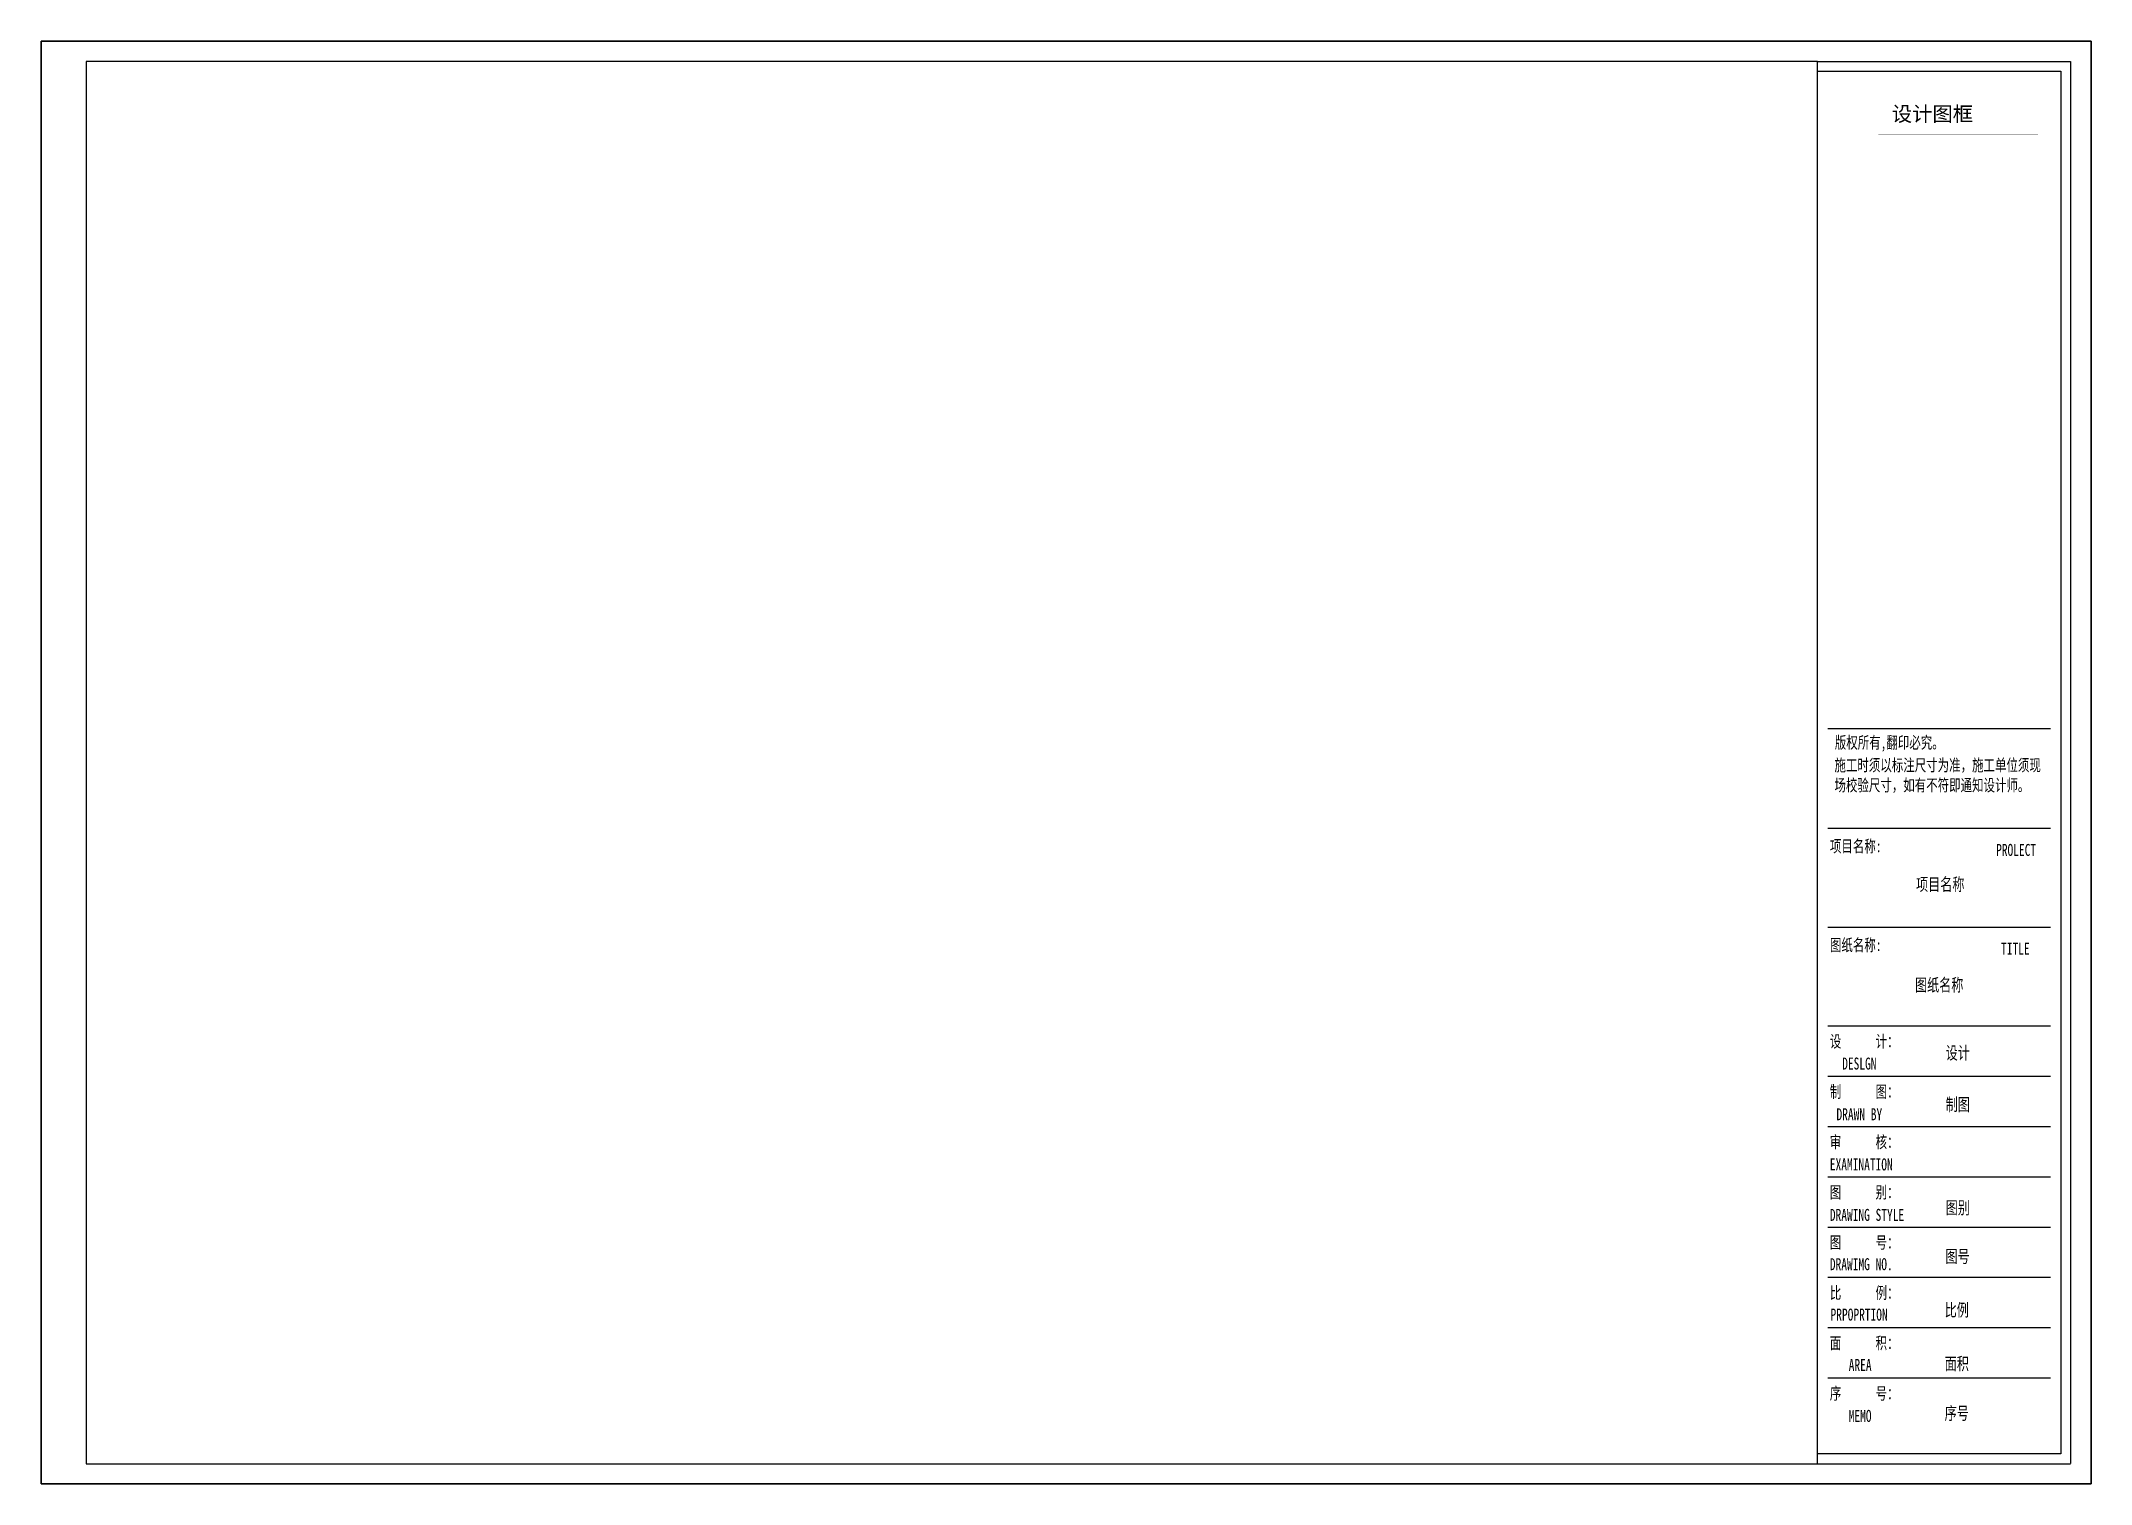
# Model space of a CAD drawing. Header units: millimetres. Extents: x 0 to 415, y 0 to 292.
import ezdxf
from ezdxf.enums import TextEntityAlignment as Align

# ---------------------------------------------------------------- set-up
doc = ezdxf.new("R2010")
doc.units = ezdxf.units.MM
doc.layers.add('y-打印层', color=7, linetype='Continuous')
doc.styles.get("Standard").update_dxf_attribs({"font": 'SimSun.ttf'})
doc.styles.add('上品专用', font='SimSun.ttf')
doc.styles.add('图纸目录', font='SimSun.ttf', dxfattribs={"width": 0.7})
doc.styles.add('文字', font='SimSun.ttf', dxfattribs={"width": 0.7})

msp = doc.modelspace()

# ---------------------------------------------------------------- linework, layer by layer
for p, q in [((415, 292), (0, 292)), ((0, 292), (0, 0)), ((415, 0), (415, 292)), ((359.66, 287.87), (410.88, 287.87)), ((410.88, 287.88), (410.88, 4.12)), ((359.66, 285.88), (408.88, 285.88)), ((408.88, 285.88), (408.88, 6.12)), ((361.74, 152.91), (406.79, 152.91)), ((361.74, 132.7), (406.79, 132.7)), ((361.74, 112.7), (406.79, 112.7)), ((361.74, 92.71), (406.79, 92.71)), ((361.74, 82.53), (406.79, 82.53)), ((361.74, 72.35), (406.79, 72.35)), ((361.74, 62.18), (406.79, 62.18)), ((361.74, 52), (406.79, 52)), ((361.74, 41.82), (406.79, 41.82)), ((361.74, 31.65), (406.79, 31.65)), ((361.74, 21.47), (406.79, 21.47)), ((408.88, 6.12), (359.66, 6.12)), ((0, 0), (415, 0)), ((359.66, 4.11), (410.88, 4.11))]:
    msp.add_line(p, q)
msp.add_lwpolyline([(9.12, 4.11), (359.66, 4.11), (359.66, 287.87), (9.12, 287.87)], close=True)
at = {"color": 150, "const_width": 0.0904}
msp.add_lwpolyline([(371.94, 273.17), (404.27, 273.17)], dxfattribs=at)
at = {"layer": 'Defpoints'}
msp.add_line((359.66, 287.87), (9.12, 287.87), dxfattribs=at)
at = {"layer": 'y-打印层', "color": 4}
for p, q in [((0, 292), (415, 292)), ((0, 0), (0, 292)), ((415, 292), (415, 0)), ((415, 0), (0, 0))]:
    msp.add_line(p, q, dxfattribs=at)

# ---------------------------------------------------------------- texts
at = {"color": 150, "insert": (374.68, 278.76), "char_height": 3.0131, "attachment_point": 1}
msp.add_mtext_dynamic_manual_height_columns('{\\fSimHei|b0|i0|c134|p49;设计图框}', width=45.2417, gutter_width=12.5, heights=[0], dxfattribs=at)
at = {"color": 150, "attachment_point": 1, "style": '图纸目录'}
for s, insert, char_height, width in [('{\\fSimSun|b0|i0|c134|p2;版权所有,翻印必究。}', (363.14, 151.26, 0), 2.4307, 39.1073), ('{\\fSimSun|b0|i0|c134|p2;施工时须以标注尺寸为准，施工单位须现场校验尺寸，如有不符即通知设计师。}', (363.07, 146.68, 0), 2.4307, 42.7825), ('{\\fSimSun|b0|i0|c134|p2;项目名称:}', (362.15, 130.28, 0), 2.4307, 38.3365), ('{\\fSimSun|b0|i0|c134|p2;PROLECT}', (395.79, 129.52, 0), 2.4307, 40.5792), ('{\\fSimSun|b0|i0|c134|p2;图纸名称:}', (362.15, 110.28, 0), 2.4307, 38.3365), ('{\\fSimSun|b0|i0|c134|p2;TITLE}', (396.8, 109.55, 0), 2.4307, 38.3365), ('{\\fSimSun|b0|i0|c134|p2;设      计：}', (362.13, 90.79, 0), 2.4307, 38.3365), ('{\\fSimSun|b0|i0|c134|p2;DESLGN}', (364.63, 86.3, 0), 2.4307, 38.3365), ('{\\fSimSun|b0|i0|c134|p2;制      图：}', (362.13, 80.61, 0), 2.4307, 38.3365), ('{\\fSimSun|b0|i0|c134|p2;DRAWN BY}', (363.47, 76.03, 0), 2.4307, 38.3365), ('{\\fSimSun|b0|i0|c134|p2;审      核：}', (362.13, 70.43, 0), 2.4307, 38.3365), ('{\\fSimSun|b0|i0|c134|p2;EXAMINATION}', (362.13, 65.88, 0), 2.4307, 38.3365), ('{\\fSimSun|b0|i0|c134|p2;图      别：}', (362.13, 60.26, 0), 2.4307, 38.3365), ('{\\fSimSun|b0|i0|c134|p2;DRAWING STYLE}', (362.13, 55.67, 0), 2.4307, 38.3365), ('{\\fSimSun|b0|i0|c134|p2;图      号：}', (362.13, 50.08, 0), 2.4307, 38.3365), ('{\\fSimSun|b0|i0|c134|p2;DRAWIMG NO.}', (362.13, 45.69, 0), 2.4307, 38.3365), ('{\\fSimSun|b0|i0|c134|p2;比      例：}', (362.13, 39.9, 0), 2.4307, 38.3365), ('{\\fSimSun|b0|i0|c134|p2;PRPOPRTION }', (362.27, 35.49, 0), 2.4307, 38.3365), ('面      积：', (362.13, 29.73, 0), 2.431, 38.3365), ('{\\fSimSun|b0|i0|c134|p2;AREA}', (365.95, 25.29, 0), 2.4307, 38.3365), ('序      号：', (362.13, 19.55, 0), 2.431, 38.3365), ('\\pxt18.452;{\\fSimSun|b0|i0|c134|p2;MEMO}', (365.95, 14.99, 0), 2.4307, 38.3365)]:
    msp.add_mtext(s, dxfattribs=dict(at, insert=insert, char_height=char_height, width=width))
at = {"color": 2, "style": '文字'}
msp.add_attdef('HL_TK', (0, 292), '9.12194571,4.11452873|350.53659088,283.75609756|415,292|HL_TBOX_A3', height=0.0000001, dxfattribs=at)
at = {"color": 2, "style": '图纸目录', "width": 0.7, "flags": 8}
for tag, text, p in [('项目名称', '项目名称', (384.48, 120.05)), ('图纸名称', '图纸名称', (384.27, 99.7))]:
    msp.add_attdef(tag, text=text, height=2.566, dxfattribs=at).set_placement(p, align=Align.CENTER)
at = {"color": 2, "width": 0.7, "flags": 8}
for tag, p, s, style in [('设计', (385.58, 85.95), '设计', '图纸目录'), ('制图', (385.58, 75.51), '制图', '图纸目录'), ('图别', (385.58, 54.62), '图别', '图纸目录'), ('图号', (385.54, 44.77), '图号', '上品专用'), ('比例', (385.38, 33.93), '比例', '上品专用'), ('面积', (385.38, 23.06), '面积', '上品专用'), ('序号', (385.38, 13.04), '序号', '上品专用')]:
    msp.add_attdef(tag, p, s, height=2.566, dxfattribs=dict(at, style=style))

doc.saveas('drawing.dxf')
